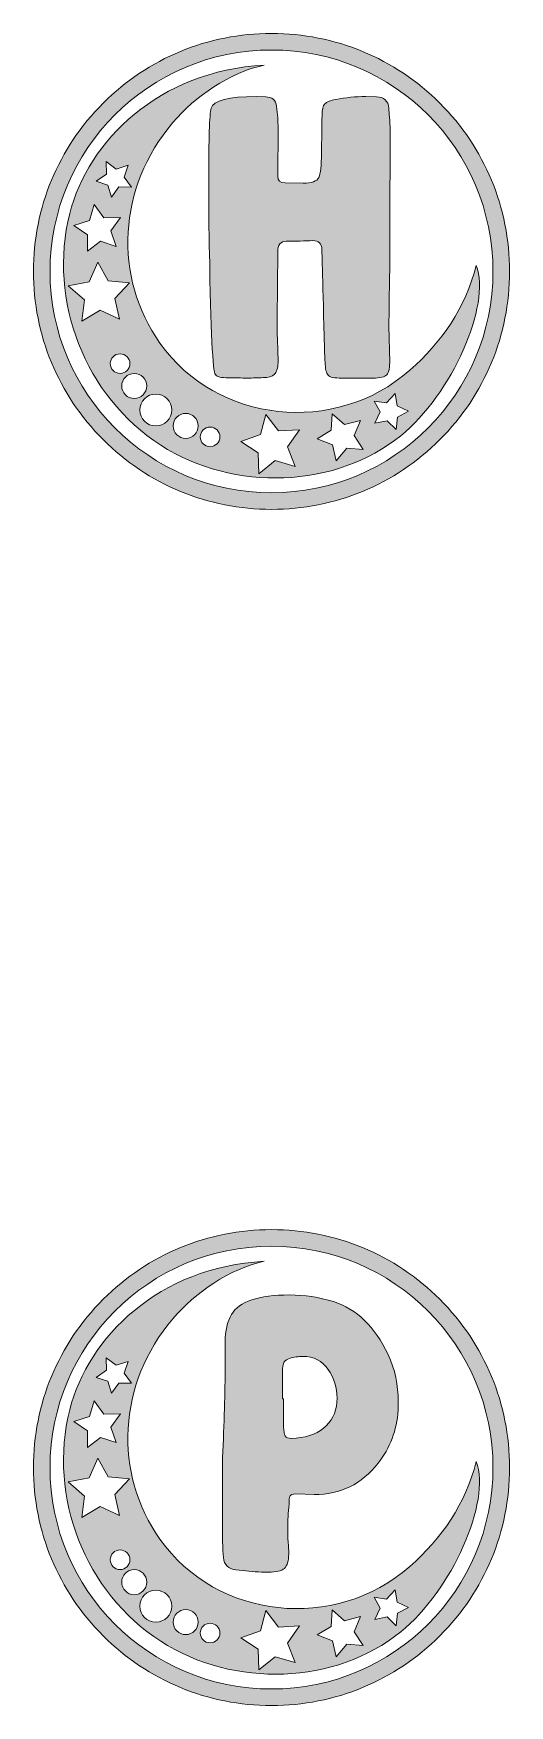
# Model space of a CAD drawing. Header units: inches. Extents: x 0.5 to 37.5, y -17.5 to -0.5.
# Drawn here: x 35.51 to 37.49, y -7.49 to -0.51 of the extents above; entities that cross this region are included whole.
import ezdxf

# ---------------------------------------------------------------- set-up
doc = ezdxf.new("R2010")
doc.units = ezdxf.units.IN
doc.header["$MEASUREMENT"] = 0
doc.layers.add('Layer 1', color=7, linetype='Continuous')

# ---------------------------------------------------------------- blocks, each defined once
blk = doc.blocks.new('block 23')
at = {"layer": 'Layer 1', "true_color": 0xdaaa6d}
h = blk.add_hatch(color=43, dxfattribs=at)
h.dxf.hatch_style = 2
edge = h.paths.add_edge_path()
edge.add_spline(control_points=[(37.2033, -5.7966), (37.0155, -5.6088), (36.7657, -5.5053), (36.5, -5.5053), (36.2343, -5.5053), (35.9845, -5.6088), (35.7966, -5.7966), (35.6088, -5.9845), (35.5053, -6.2343), (35.5053, -6.5), (35.5053, -6.7657), (35.6088, -7.0155), (35.7966, -7.2033), (35.9845, -7.3912), (36.2343, -7.4947), (36.5, -7.4947), (36.7657, -7.4947), (37.0155, -7.3912), (37.2033, -7.2033), (37.3912, -7.0155), (37.4947, -6.7657), (37.4947, -6.5), (37.4947, -6.2343), (37.3912, -5.9845), (37.2033, -5.7966)], knot_values=[0, 0, 0, 0, 1, 1, 1, 2, 2, 2, 3, 3, 3, 4, 4, 4, 5, 5, 5, 6, 6, 6, 7, 7, 7, 8, 8, 8, 8], degree=3, periodic=1)
edge = h.paths.add_edge_path()
edge.add_spline(control_points=[(36.5, -7.4254), (35.9889, -7.4254), (35.5746, -7.0111), (35.5746, -6.5), (35.5746, -5.9889), (35.9889, -5.5746), (36.5, -5.5746), (37.0111, -5.5746), (37.4254, -5.9889), (37.4254, -6.5), (37.4254, -7.0111), (37.0111, -7.4254), (36.5, -7.4254)], knot_values=[0, 0, 0, 0, 1, 1, 1, 2, 2, 2, 3, 3, 3, 4, 4, 4, 4], degree=3, periodic=1)
h = blk.add_hatch(color=43, dxfattribs=at)
h.dxf.hatch_style = 2
edge = h.paths.add_edge_path()
edge.add_spline(control_points=[(37.3557, -6.4749), (37.3103, -6.6525), (37.2129, -6.7943), (37.0777, -6.9133), (36.7665, -7.1872), (36.2717, -7.136), (36.034, -6.7998), (35.8381, -6.5227), (35.8574, -6.1491), (36.0875, -5.878), (36.1803, -5.7687), (36.3257, -5.6687), (36.4691, -5.6378), (36.0299, -5.6613), (35.7339, -5.9545), (35.6569, -6.2583), (35.5648, -6.6213), (35.7211, -7.0226), (36.037, -7.2261), (36.3434, -7.4233), (36.7691, -7.4066), (37.0403, -7.1867), (37.2528, -7.0144), (37.4189, -6.6419), (37.3557, -6.4749)], knot_values=[0, 0, 0, 0, 1, 1, 1, 2, 2, 2, 3, 3, 3, 4, 4, 4, 5, 5, 5, 6, 6, 6, 7, 7, 7, 8, 8, 8, 8], degree=3, periodic=1)
h.paths.add_polyline_path([(35.8097, -6.0408), (35.8514, -6.0725), (35.9011, -6.0561), (35.8839, -6.1055), (35.9148, -6.1477), (35.8625, -6.1466), (35.8319, -6.1891), (35.8168, -6.139), (35.7669, -6.123), (35.8099, -6.0931)])
h.paths.add_polyline_path([(35.7399, -6.2867), (35.7596, -6.2207), (35.8, -6.2765), (35.8689, -6.2748), (35.8283, -6.3305), (35.8511, -6.3955), (35.7856, -6.374), (35.7309, -6.4158), (35.731, -6.347), (35.6744, -6.3078)])
h.paths.add_polyline_path([(35.7073, -6.7082), (35.718, -6.6194), (35.6509, -6.5602), (35.7387, -6.543), (35.7742, -6.4609), (35.8177, -6.5391), (35.9067, -6.5475), (35.8459, -6.613), (35.8654, -6.7003), (35.7842, -6.6627)])
edge = h.paths.add_edge_path()
edge.add_spline(control_points=[(35.8263, -6.8854), (35.8263, -6.8628), (35.8447, -6.8444), (35.8673, -6.8444), (35.89, -6.8444), (35.9083, -6.8628), (35.9083, -6.8854), (35.9083, -6.9081), (35.89, -6.9264), (35.8673, -6.9264), (35.8447, -6.9264), (35.8263, -6.9081), (35.8263, -6.8854)], knot_values=[0, 0, 0, 0, 1, 1, 1, 2, 2, 2, 3, 3, 3, 4, 4, 4, 4], degree=3, periodic=1)
edge = h.paths.add_edge_path()
edge.add_spline(control_points=[(35.874, -6.9788), (35.874, -6.9499), (35.8974, -6.9264), (35.9263, -6.9264), (35.9553, -6.9264), (35.9787, -6.9499), (35.9787, -6.9788), (35.9787, -7.0077), (35.9553, -7.0312), (35.9263, -7.0312), (35.8974, -7.0312), (35.874, -7.0077), (35.874, -6.9788)], knot_values=[0, 0, 0, 0, 1, 1, 1, 2, 2, 2, 3, 3, 3, 4, 4, 4, 4], degree=3, periodic=1)
edge = h.paths.add_edge_path()
edge.add_spline(control_points=[(36.0165, -7.1459), (35.9797, -7.1459), (35.9499, -7.116), (35.9499, -7.0793), (35.9499, -7.0425), (35.9797, -7.0127), (36.0165, -7.0127), (36.0533, -7.0127), (36.0831, -7.0425), (36.0831, -7.0793), (36.0831, -7.116), (36.0533, -7.1459), (36.0165, -7.1459)], knot_values=[0, 0, 0, 0, 1, 1, 1, 2, 2, 2, 3, 3, 3, 4, 4, 4, 4], degree=3, periodic=1)
edge = h.paths.add_edge_path()
edge.add_spline(control_points=[(36.1416, -7.1982), (36.1126, -7.1982), (36.0892, -7.1748), (36.0892, -7.1459), (36.0892, -7.1169), (36.1126, -7.0935), (36.1416, -7.0935), (36.1705, -7.0935), (36.1939, -7.1169), (36.1939, -7.1459), (36.1939, -7.1748), (36.1705, -7.1982), (36.1416, -7.1982)], knot_values=[0, 0, 0, 0, 1, 1, 1, 2, 2, 2, 3, 3, 3, 4, 4, 4, 4], degree=3, periodic=1)
edge = h.paths.add_edge_path()
edge.add_spline(control_points=[(36.2436, -7.2326), (36.2209, -7.2326), (36.2026, -7.2142), (36.2026, -7.1916), (36.2026, -7.1689), (36.2209, -7.1506), (36.2436, -7.1506), (36.2662, -7.1506), (36.2846, -7.1689), (36.2846, -7.1916), (36.2846, -7.2142), (36.2662, -7.2326), (36.2436, -7.2326)], knot_values=[0, 0, 0, 0, 1, 1, 1, 2, 2, 2, 3, 3, 3, 4, 4, 4, 4], degree=3, periodic=1)
h.paths.add_polyline_path([(36.5989, -7.3153), (36.515, -7.2908), (36.4473, -7.346), (36.4447, -7.2587), (36.3713, -7.2114), (36.4535, -7.1819), (36.4758, -7.0975), (36.5292, -7.1666), (36.6164, -7.1617), (36.5673, -7.2339)])
h.paths.add_polyline_path([(36.8141, -7.2385), (36.7704, -7.2917), (36.7547, -7.2247), (36.6906, -7.1996), (36.7495, -7.1639), (36.7536, -7.0952), (36.8057, -7.1403), (36.8723, -7.1229), (36.8456, -7.1863), (36.8827, -7.2443)])
h.paths.add_polyline_path([(37.0265, -7.1089), (37.0203, -7.1608), (36.9828, -7.1243), (36.9315, -7.1344), (36.9547, -7.0875), (36.9292, -7.0417), (36.981, -7.0493), (37.0166, -7.0109), (37.0254, -7.0625), (37.0729, -7.0845)])
at = {"layer": 'Layer 1', "lineweight": 0}
for points in [[(35.8097, -6.0408), (35.8514, -6.0725), (35.9011, -6.0561), (35.8839, -6.1055), (35.9148, -6.1477), (35.8625, -6.1466), (35.8319, -6.1891), (35.8168, -6.139), (35.7669, -6.123), (35.8099, -6.0931), (35.8097, -6.0408)], [(35.7399, -6.2867), (35.7596, -6.2207), (35.8, -6.2765), (35.8689, -6.2748), (35.8283, -6.3305), (35.8511, -6.3955), (35.7856, -6.374), (35.7309, -6.4158), (35.731, -6.347), (35.6744, -6.3078), (35.7399, -6.2867)], [(35.7073, -6.7082), (35.718, -6.6194), (35.6509, -6.5602), (35.7387, -6.543), (35.7742, -6.4609), (35.8177, -6.5391), (35.9067, -6.5475), (35.8459, -6.613), (35.8654, -6.7003), (35.7842, -6.6627), (35.7073, -6.7082)], [(37.0265, -7.1089), (37.0203, -7.1608), (36.9828, -7.1243), (36.9315, -7.1344), (36.9547, -7.0875), (36.9292, -7.0417), (36.981, -7.0493), (37.0166, -7.0109), (37.0254, -7.0625), (37.0729, -7.0845), (37.0265, -7.1089)], [(36.5989, -7.3153), (36.515, -7.2908), (36.4473, -7.346), (36.4447, -7.2587), (36.3713, -7.2114), (36.4535, -7.1819), (36.4758, -7.0975), (36.5292, -7.1666), (36.6164, -7.1617), (36.5673, -7.2339), (36.5989, -7.3153)], [(36.8141, -7.2385), (36.7704, -7.2917), (36.7547, -7.2247), (36.6906, -7.1996), (36.7495, -7.1639), (36.7536, -7.0952), (36.8057, -7.1403), (36.8723, -7.1229), (36.8456, -7.1863), (36.8827, -7.2443), (36.8141, -7.2385)]]:
    blk.add_lwpolyline(points, dxfattribs=at)
for points, knots in [([(37.2033, -5.7966), (37.0155, -5.6088), (36.7657, -5.5053), (36.5, -5.5053), (36.2343, -5.5053), (35.9845, -5.6088), (35.7966, -5.7966), (35.6088, -5.9845), (35.5053, -6.2343), (35.5053, -6.5), (35.5053, -6.7657), (35.6088, -7.0155), (35.7966, -7.2033), (35.9845, -7.3912), (36.2343, -7.4947), (36.5, -7.4947), (36.7657, -7.4947), (37.0155, -7.3912), (37.2033, -7.2033), (37.3912, -7.0155), (37.4947, -6.7657), (37.4947, -6.5), (37.4947, -6.2343), (37.3912, -5.9845), (37.2033, -5.7966)], [0, 0, 0, 0, 1, 1, 1, 2, 2, 2, 3, 3, 3, 4, 4, 4, 5, 5, 5, 6, 6, 6, 7, 7, 7, 8, 8, 8, 8]), ([(36.5, -7.4254), (35.9889, -7.4254), (35.5746, -7.0111), (35.5746, -6.5), (35.5746, -5.9889), (35.9889, -5.5746), (36.5, -5.5746), (37.0111, -5.5746), (37.4254, -5.9889), (37.4254, -6.5), (37.4254, -7.0111), (37.0111, -7.4254), (36.5, -7.4254)], [0, 0, 0, 0, 1, 1, 1, 2, 2, 2, 3, 3, 3, 4, 4, 4, 4]), ([(37.3557, -6.4749), (37.3103, -6.6525), (37.2129, -6.7943), (37.0777, -6.9133), (36.7665, -7.1872), (36.2717, -7.136), (36.034, -6.7998), (35.8381, -6.5227), (35.8574, -6.1491), (36.0875, -5.878), (36.1803, -5.7687), (36.3257, -5.6687), (36.4691, -5.6378), (36.0299, -5.6613), (35.7339, -5.9545), (35.6569, -6.2583), (35.5648, -6.6213), (35.7211, -7.0226), (36.037, -7.2261), (36.3434, -7.4233), (36.7691, -7.4066), (37.0403, -7.1867), (37.2528, -7.0144), (37.4189, -6.6419), (37.3557, -6.4749)], [0, 0, 0, 0, 1, 1, 1, 2, 2, 2, 3, 3, 3, 4, 4, 4, 5, 5, 5, 6, 6, 6, 7, 7, 7, 8, 8, 8, 8]), ([(35.8263, -6.8854), (35.8263, -6.8628), (35.8447, -6.8444), (35.8673, -6.8444), (35.89, -6.8444), (35.9083, -6.8628), (35.9083, -6.8854), (35.9083, -6.9081), (35.89, -6.9264), (35.8673, -6.9264), (35.8447, -6.9264), (35.8263, -6.9081), (35.8263, -6.8854)], [0, 0, 0, 0, 1, 1, 1, 2, 2, 2, 3, 3, 3, 4, 4, 4, 4]), ([(35.874, -6.9788), (35.874, -6.9499), (35.8974, -6.9264), (35.9263, -6.9264), (35.9553, -6.9264), (35.9787, -6.9499), (35.9787, -6.9788), (35.9787, -7.0077), (35.9553, -7.0312), (35.9263, -7.0312), (35.8974, -7.0312), (35.874, -7.0077), (35.874, -6.9788)], [0, 0, 0, 0, 1, 1, 1, 2, 2, 2, 3, 3, 3, 4, 4, 4, 4]), ([(36.0165, -7.1459), (35.9797, -7.1459), (35.9499, -7.116), (35.9499, -7.0793), (35.9499, -7.0425), (35.9797, -7.0127), (36.0165, -7.0127), (36.0533, -7.0127), (36.0831, -7.0425), (36.0831, -7.0793), (36.0831, -7.116), (36.0533, -7.1459), (36.0165, -7.1459)], [0, 0, 0, 0, 1, 1, 1, 2, 2, 2, 3, 3, 3, 4, 4, 4, 4]), ([(36.1416, -7.1982), (36.1126, -7.1982), (36.0892, -7.1748), (36.0892, -7.1459), (36.0892, -7.1169), (36.1126, -7.0935), (36.1416, -7.0935), (36.1705, -7.0935), (36.1939, -7.1169), (36.1939, -7.1459), (36.1939, -7.1748), (36.1705, -7.1982), (36.1416, -7.1982)], [0, 0, 0, 0, 1, 1, 1, 2, 2, 2, 3, 3, 3, 4, 4, 4, 4]), ([(36.2436, -7.2326), (36.2209, -7.2326), (36.2026, -7.2142), (36.2026, -7.1916), (36.2026, -7.1689), (36.2209, -7.1506), (36.2436, -7.1506), (36.2662, -7.1506), (36.2846, -7.1689), (36.2846, -7.1916), (36.2846, -7.2142), (36.2662, -7.2326), (36.2436, -7.2326)], [0, 0, 0, 0, 1, 1, 1, 2, 2, 2, 3, 3, 3, 4, 4, 4, 4])]:
    blk.add_open_spline(points, degree=3, knots=knots, dxfattribs=at)
blk = doc.blocks.new('block 22')
at = {"layer": 'Layer 1', "true_color": 0xdaaa6d}
h = blk.add_hatch(color=43, dxfattribs=at)
h.dxf.hatch_style = 2
edge = h.paths.add_edge_path()
edge.add_spline(control_points=[(36.3793, -6.9302), (36.3793, -6.9302), (36.3513, -6.9274), (36.3513, -6.9274), (36.3194, -6.9237), (36.3021, -6.9064), (36.2993, -6.8755), (36.2993, -6.8755), (36.2965, -6.8474), (36.2965, -6.8474), (36.2955, -6.8296), (36.2951, -6.7003), (36.2951, -6.4596), (36.3025, -6.3135), (36.3063, -6.1852), (36.3063, -6.0747), (36.3063, -6.0747), (36.3063, -5.975), (36.3063, -5.975), (36.3063, -5.9282), (36.3152, -5.8898), (36.333, -5.8598), (36.3648, -5.8055), (36.4458, -5.7783), (36.576, -5.7783), (36.6378, -5.7783), (36.6987, -5.7877), (36.7586, -5.8064), (36.856, -5.8373), (36.9323, -5.9109), (36.9876, -6.027), (37.0157, -6.0897), (37.0298, -6.1553), (37.0298, -6.2236), (37.0298, -6.2236), (37.0298, -6.2602), (37.0298, -6.2602), (37.0232, -6.3445), (36.9951, -6.4184), (36.9455, -6.4821), (36.8771, -6.5692), (36.7881, -6.6128), (36.6786, -6.6128), (36.6786, -6.6128), (36.6013, -6.61), (36.6013, -6.61), (36.5882, -6.61), (36.5802, -6.6128), (36.5774, -6.6184), (36.5746, -6.624), (36.5732, -6.6357), (36.5732, -6.6535), (36.5695, -6.6872), (36.5676, -6.7209), (36.5676, -6.7546), (36.5676, -6.7818), (36.5685, -6.8043), (36.5704, -6.8221), (36.5704, -6.8221), (36.5718, -6.8614), (36.5718, -6.8614), (36.5718, -6.8904), (36.5659, -6.9103), (36.5542, -6.9211), (36.5425, -6.9319), (36.5198, -6.9373), (36.4861, -6.9373), (36.4496, -6.9373), (36.414, -6.9349), (36.3793, -6.9302)], knot_values=[0, 0, 0, 0, 1, 1, 1, 2, 2, 2, 3, 3, 3, 4, 4, 4, 5, 5, 5, 6, 6, 6, 7, 7, 7, 8, 8, 8, 9, 9, 9, 10, 10, 10, 11, 11, 11, 12, 12, 12, 13, 13, 13, 14, 14, 14, 15, 15, 15, 16, 16, 16, 17, 17, 17, 18, 18, 18, 19, 19, 19, 20, 20, 20, 21, 21, 21, 22, 22, 22, 23, 23, 23, 23], degree=3, periodic=1)
edge = h.paths.add_edge_path()
edge.add_spline(control_points=[(36.6027, -6.3768), (36.657, -6.3721), (36.6992, -6.3548), (36.7291, -6.3248), (36.7591, -6.2948), (36.7741, -6.2564), (36.7741, -6.2096), (36.7741, -6.1656), (36.7617, -6.1255), (36.7369, -6.0895), (36.712, -6.0534), (36.6767, -6.0354), (36.6308, -6.0354), (36.6121, -6.0354), (36.5933, -6.0382), (36.5746, -6.0438), (36.5559, -6.0494), (36.5465, -6.0635), (36.5465, -6.086), (36.5465, -6.086), (36.5465, -6.2124), (36.5465, -6.2124), (36.5465, -6.2124), (36.5507, -6.2124), (36.5507, -6.2124), (36.5507, -6.2124), (36.5507, -6.3304), (36.5507, -6.3304), (36.5507, -6.3482), (36.5528, -6.3606), (36.557, -6.3676), (36.5613, -6.3746), (36.5699, -6.3782), (36.583, -6.3782), (36.583, -6.3782), (36.6027, -6.3768), (36.6027, -6.3768)], knot_values=[0, 0, 0, 0, 1, 1, 1, 2, 2, 2, 3, 3, 3, 4, 4, 4, 5, 5, 5, 6, 6, 6, 7, 7, 7, 8, 8, 8, 9, 9, 9, 10, 10, 10, 11, 11, 11, 12, 12, 12, 12], degree=3, periodic=1)
at = {"layer": 'Layer 1', "lineweight": 0}
for points, knots in [([(36.3793, -6.9302), (36.3793, -6.9302), (36.3513, -6.9274), (36.3513, -6.9274), (36.3194, -6.9237), (36.3021, -6.9064), (36.2993, -6.8755), (36.2993, -6.8755), (36.2965, -6.8474), (36.2965, -6.8474), (36.2955, -6.8296), (36.2951, -6.7003), (36.2951, -6.4596), (36.3025, -6.3135), (36.3063, -6.1852), (36.3063, -6.0747), (36.3063, -6.0747), (36.3063, -5.975), (36.3063, -5.975), (36.3063, -5.9282), (36.3152, -5.8898), (36.333, -5.8598), (36.3648, -5.8055), (36.4458, -5.7783), (36.576, -5.7783), (36.6378, -5.7783), (36.6987, -5.7877), (36.7586, -5.8064), (36.856, -5.8373), (36.9323, -5.9109), (36.9876, -6.027), (37.0157, -6.0897), (37.0298, -6.1553), (37.0298, -6.2236), (37.0298, -6.2236), (37.0298, -6.2602), (37.0298, -6.2602), (37.0232, -6.3445), (36.9951, -6.4184), (36.9455, -6.4821), (36.8771, -6.5692), (36.7881, -6.6128), (36.6786, -6.6128), (36.6786, -6.6128), (36.6013, -6.61), (36.6013, -6.61), (36.5882, -6.61), (36.5802, -6.6128), (36.5774, -6.6184), (36.5746, -6.624), (36.5732, -6.6357), (36.5732, -6.6535), (36.5695, -6.6872), (36.5676, -6.7209), (36.5676, -6.7546), (36.5676, -6.7818), (36.5685, -6.8043), (36.5704, -6.8221), (36.5704, -6.8221), (36.5718, -6.8614), (36.5718, -6.8614), (36.5718, -6.8904), (36.5659, -6.9103), (36.5542, -6.9211), (36.5425, -6.9319), (36.5198, -6.9373), (36.4861, -6.9373), (36.4496, -6.9373), (36.414, -6.9349), (36.3793, -6.9302)], [0, 0, 0, 0, 1, 1, 1, 2, 2, 2, 3, 3, 3, 4, 4, 4, 5, 5, 5, 6, 6, 6, 7, 7, 7, 8, 8, 8, 9, 9, 9, 10, 10, 10, 11, 11, 11, 12, 12, 12, 13, 13, 13, 14, 14, 14, 15, 15, 15, 16, 16, 16, 17, 17, 17, 18, 18, 18, 19, 19, 19, 20, 20, 20, 21, 21, 21, 22, 22, 22, 23, 23, 23, 23]), ([(36.6027, -6.3768), (36.657, -6.3721), (36.6992, -6.3548), (36.7291, -6.3248), (36.7591, -6.2948), (36.7741, -6.2564), (36.7741, -6.2096), (36.7741, -6.1656), (36.7617, -6.1255), (36.7369, -6.0895), (36.712, -6.0534), (36.6767, -6.0354), (36.6308, -6.0354), (36.6121, -6.0354), (36.5933, -6.0382), (36.5746, -6.0438), (36.5559, -6.0494), (36.5465, -6.0635), (36.5465, -6.086), (36.5465, -6.086), (36.5465, -6.2124), (36.5465, -6.2124), (36.5465, -6.2124), (36.5507, -6.2124), (36.5507, -6.2124), (36.5507, -6.2124), (36.5507, -6.3304), (36.5507, -6.3304), (36.5507, -6.3482), (36.5528, -6.3606), (36.557, -6.3676), (36.5613, -6.3746), (36.5699, -6.3782), (36.583, -6.3782), (36.583, -6.3782), (36.6027, -6.3768), (36.6027, -6.3768)], [0, 0, 0, 0, 1, 1, 1, 2, 2, 2, 3, 3, 3, 4, 4, 4, 5, 5, 5, 6, 6, 6, 7, 7, 7, 8, 8, 8, 9, 9, 9, 10, 10, 10, 11, 11, 11, 12, 12, 12, 12])]:
    blk.add_open_spline(points, degree=3, knots=knots, dxfattribs=at)
at = {"layer": 'Layer 1'}
blk.add_blockref('block 23', (0, 0), dxfattribs=at)
blk = doc.blocks.new('block 39')
at = {"layer": 'Layer 1', "true_color": 0xdaaa6d}
h = blk.add_hatch(color=43, dxfattribs=at)
h.dxf.hatch_style = 2
edge = h.paths.add_edge_path()
edge.add_spline(control_points=[(37.2033, -0.7966), (37.0155, -0.6088), (36.7657, -0.5053), (36.5, -0.5053), (36.2343, -0.5053), (35.9845, -0.6088), (35.7966, -0.7966), (35.6088, -0.9845), (35.5053, -1.2343), (35.5053, -1.5), (35.5053, -1.7657), (35.6088, -2.0155), (35.7966, -2.2033), (35.9845, -2.3912), (36.2343, -2.4947), (36.5, -2.4947), (36.7657, -2.4947), (37.0155, -2.3912), (37.2033, -2.2033), (37.3912, -2.0155), (37.4947, -1.7657), (37.4947, -1.5), (37.4947, -1.2343), (37.3912, -0.9845), (37.2033, -0.7966)], knot_values=[0, 0, 0, 0, 1, 1, 1, 2, 2, 2, 3, 3, 3, 4, 4, 4, 5, 5, 5, 6, 6, 6, 7, 7, 7, 8, 8, 8, 8], degree=3, periodic=1)
edge = h.paths.add_edge_path()
edge.add_spline(control_points=[(36.5, -2.4254), (35.9889, -2.4254), (35.5746, -2.0111), (35.5746, -1.5), (35.5746, -0.9889), (35.9889, -0.5746), (36.5, -0.5746), (37.0111, -0.5746), (37.4254, -0.9889), (37.4254, -1.5), (37.4254, -2.0111), (37.0111, -2.4254), (36.5, -2.4254)], knot_values=[0, 0, 0, 0, 1, 1, 1, 2, 2, 2, 3, 3, 3, 4, 4, 4, 4], degree=3, periodic=1)
h = blk.add_hatch(color=43, dxfattribs=at)
h.dxf.hatch_style = 2
edge = h.paths.add_edge_path()
edge.add_spline(control_points=[(37.3557, -1.4749), (37.3103, -1.6525), (37.2129, -1.7943), (37.0777, -1.9133), (36.7665, -2.1872), (36.2717, -2.136), (36.034, -1.7998), (35.8381, -1.5227), (35.8574, -1.1491), (36.0875, -0.878), (36.1803, -0.7687), (36.3257, -0.6687), (36.4691, -0.6378), (36.0299, -0.6613), (35.7339, -0.9545), (35.6569, -1.2583), (35.5648, -1.6213), (35.7211, -2.0226), (36.037, -2.2261), (36.3434, -2.4233), (36.7691, -2.4066), (37.0403, -2.1867), (37.2528, -2.0144), (37.4189, -1.6419), (37.3557, -1.4749)], knot_values=[0, 0, 0, 0, 1, 1, 1, 2, 2, 2, 3, 3, 3, 4, 4, 4, 5, 5, 5, 6, 6, 6, 7, 7, 7, 8, 8, 8, 8], degree=3, periodic=1)
h.paths.add_polyline_path([(35.8097, -1.0408), (35.8514, -1.0725), (35.9011, -1.0561), (35.8839, -1.1055), (35.9148, -1.1477), (35.8625, -1.1466), (35.8319, -1.1891), (35.8168, -1.139), (35.7669, -1.123), (35.8099, -1.0931)])
h.paths.add_polyline_path([(35.7399, -1.2867), (35.7596, -1.2207), (35.8, -1.2765), (35.8689, -1.2748), (35.8283, -1.3305), (35.8511, -1.3955), (35.7856, -1.374), (35.7309, -1.4158), (35.731, -1.347), (35.6744, -1.3078)])
h.paths.add_polyline_path([(35.7073, -1.7082), (35.718, -1.6194), (35.6509, -1.5602), (35.7387, -1.543), (35.7742, -1.4609), (35.8177, -1.5391), (35.9067, -1.5475), (35.8459, -1.613), (35.8654, -1.7003), (35.7842, -1.6627)])
edge = h.paths.add_edge_path()
edge.add_spline(control_points=[(35.8263, -1.8854), (35.8263, -1.8628), (35.8447, -1.8444), (35.8673, -1.8444), (35.89, -1.8444), (35.9083, -1.8628), (35.9083, -1.8854), (35.9083, -1.9081), (35.89, -1.9264), (35.8673, -1.9264), (35.8447, -1.9264), (35.8263, -1.9081), (35.8263, -1.8854)], knot_values=[0, 0, 0, 0, 1, 1, 1, 2, 2, 2, 3, 3, 3, 4, 4, 4, 4], degree=3, periodic=1)
edge = h.paths.add_edge_path()
edge.add_spline(control_points=[(35.874, -1.9788), (35.874, -1.9499), (35.8974, -1.9264), (35.9263, -1.9264), (35.9553, -1.9264), (35.9787, -1.9499), (35.9787, -1.9788), (35.9787, -2.0077), (35.9553, -2.0312), (35.9263, -2.0312), (35.8974, -2.0312), (35.874, -2.0077), (35.874, -1.9788)], knot_values=[0, 0, 0, 0, 1, 1, 1, 2, 2, 2, 3, 3, 3, 4, 4, 4, 4], degree=3, periodic=1)
edge = h.paths.add_edge_path()
edge.add_spline(control_points=[(36.0165, -2.1459), (35.9797, -2.1459), (35.9499, -2.116), (35.9499, -2.0793), (35.9499, -2.0425), (35.9797, -2.0127), (36.0165, -2.0127), (36.0533, -2.0127), (36.0831, -2.0425), (36.0831, -2.0793), (36.0831, -2.116), (36.0533, -2.1459), (36.0165, -2.1459)], knot_values=[0, 0, 0, 0, 1, 1, 1, 2, 2, 2, 3, 3, 3, 4, 4, 4, 4], degree=3, periodic=1)
edge = h.paths.add_edge_path()
edge.add_spline(control_points=[(36.1416, -2.1982), (36.1126, -2.1982), (36.0892, -2.1748), (36.0892, -2.1459), (36.0892, -2.1169), (36.1126, -2.0935), (36.1416, -2.0935), (36.1705, -2.0935), (36.1939, -2.1169), (36.1939, -2.1459), (36.1939, -2.1748), (36.1705, -2.1982), (36.1416, -2.1982)], knot_values=[0, 0, 0, 0, 1, 1, 1, 2, 2, 2, 3, 3, 3, 4, 4, 4, 4], degree=3, periodic=1)
edge = h.paths.add_edge_path()
edge.add_spline(control_points=[(36.2436, -2.2326), (36.2209, -2.2326), (36.2026, -2.2142), (36.2026, -2.1916), (36.2026, -2.1689), (36.2209, -2.1506), (36.2436, -2.1506), (36.2662, -2.1506), (36.2846, -2.1689), (36.2846, -2.1916), (36.2846, -2.2142), (36.2662, -2.2326), (36.2436, -2.2326)], knot_values=[0, 0, 0, 0, 1, 1, 1, 2, 2, 2, 3, 3, 3, 4, 4, 4, 4], degree=3, periodic=1)
h.paths.add_polyline_path([(36.5989, -2.3153), (36.515, -2.2908), (36.4473, -2.346), (36.4447, -2.2587), (36.3713, -2.2114), (36.4535, -2.1819), (36.4758, -2.0975), (36.5292, -2.1666), (36.6164, -2.1617), (36.5673, -2.2339)])
h.paths.add_polyline_path([(36.8141, -2.2385), (36.7704, -2.2917), (36.7547, -2.2247), (36.6906, -2.1996), (36.7495, -2.1639), (36.7536, -2.0952), (36.8057, -2.1403), (36.8723, -2.1229), (36.8456, -2.1863), (36.8827, -2.2443)])
h.paths.add_polyline_path([(37.0265, -2.1089), (37.0203, -2.1608), (36.9828, -2.1243), (36.9315, -2.1344), (36.9547, -2.0875), (36.9292, -2.0417), (36.981, -2.0493), (37.0166, -2.0109), (37.0254, -2.0625), (37.0729, -2.0845)])
at = {"layer": 'Layer 1', "lineweight": 0}
for points in [[(35.8097, -1.0408), (35.8514, -1.0725), (35.9011, -1.0561), (35.8839, -1.1055), (35.9148, -1.1477), (35.8625, -1.1466), (35.8319, -1.1891), (35.8168, -1.139), (35.7669, -1.123), (35.8099, -1.0931), (35.8097, -1.0408)], [(35.7399, -1.2867), (35.7596, -1.2207), (35.8, -1.2765), (35.8689, -1.2748), (35.8283, -1.3305), (35.8511, -1.3955), (35.7856, -1.374), (35.7309, -1.4158), (35.731, -1.347), (35.6744, -1.3078), (35.7399, -1.2867)], [(35.7073, -1.7082), (35.718, -1.6194), (35.6509, -1.5602), (35.7387, -1.543), (35.7742, -1.4609), (35.8177, -1.5391), (35.9067, -1.5475), (35.8459, -1.613), (35.8654, -1.7003), (35.7842, -1.6627), (35.7073, -1.7082)], [(37.0265, -2.1089), (37.0203, -2.1608), (36.9828, -2.1243), (36.9315, -2.1344), (36.9547, -2.0875), (36.9292, -2.0417), (36.981, -2.0493), (37.0166, -2.0109), (37.0254, -2.0625), (37.0729, -2.0845), (37.0265, -2.1089)], [(36.8141, -2.2385), (36.7704, -2.2917), (36.7547, -2.2247), (36.6906, -2.1996), (36.7495, -2.1639), (36.7536, -2.0952), (36.8057, -2.1403), (36.8723, -2.1229), (36.8456, -2.1863), (36.8827, -2.2443), (36.8141, -2.2385)], [(36.5989, -2.3153), (36.515, -2.2908), (36.4473, -2.346), (36.4447, -2.2587), (36.3713, -2.2114), (36.4535, -2.1819), (36.4758, -2.0975), (36.5292, -2.1666), (36.6164, -2.1617), (36.5673, -2.2339), (36.5989, -2.3153)]]:
    blk.add_lwpolyline(points, dxfattribs=at)
for points, knots in [([(37.2033, -0.7966), (37.0155, -0.6088), (36.7657, -0.5053), (36.5, -0.5053), (36.2343, -0.5053), (35.9845, -0.6088), (35.7966, -0.7966), (35.6088, -0.9845), (35.5053, -1.2343), (35.5053, -1.5), (35.5053, -1.7657), (35.6088, -2.0155), (35.7966, -2.2033), (35.9845, -2.3912), (36.2343, -2.4947), (36.5, -2.4947), (36.7657, -2.4947), (37.0155, -2.3912), (37.2033, -2.2033), (37.3912, -2.0155), (37.4947, -1.7657), (37.4947, -1.5), (37.4947, -1.2343), (37.3912, -0.9845), (37.2033, -0.7966)], [0, 0, 0, 0, 1, 1, 1, 2, 2, 2, 3, 3, 3, 4, 4, 4, 5, 5, 5, 6, 6, 6, 7, 7, 7, 8, 8, 8, 8]), ([(36.5, -2.4254), (35.9889, -2.4254), (35.5746, -2.0111), (35.5746, -1.5), (35.5746, -0.9889), (35.9889, -0.5746), (36.5, -0.5746), (37.0111, -0.5746), (37.4254, -0.9889), (37.4254, -1.5), (37.4254, -2.0111), (37.0111, -2.4254), (36.5, -2.4254)], [0, 0, 0, 0, 1, 1, 1, 2, 2, 2, 3, 3, 3, 4, 4, 4, 4]), ([(37.3557, -1.4749), (37.3103, -1.6525), (37.2129, -1.7943), (37.0777, -1.9133), (36.7665, -2.1872), (36.2717, -2.136), (36.034, -1.7998), (35.8381, -1.5227), (35.8574, -1.1491), (36.0875, -0.878), (36.1803, -0.7687), (36.3257, -0.6687), (36.4691, -0.6378), (36.0299, -0.6613), (35.7339, -0.9545), (35.6569, -1.2583), (35.5648, -1.6213), (35.7211, -2.0226), (36.037, -2.2261), (36.3434, -2.4233), (36.7691, -2.4066), (37.0403, -2.1867), (37.2528, -2.0144), (37.4189, -1.6419), (37.3557, -1.4749)], [0, 0, 0, 0, 1, 1, 1, 2, 2, 2, 3, 3, 3, 4, 4, 4, 5, 5, 5, 6, 6, 6, 7, 7, 7, 8, 8, 8, 8]), ([(35.8263, -1.8854), (35.8263, -1.8628), (35.8447, -1.8444), (35.8673, -1.8444), (35.89, -1.8444), (35.9083, -1.8628), (35.9083, -1.8854), (35.9083, -1.9081), (35.89, -1.9264), (35.8673, -1.9264), (35.8447, -1.9264), (35.8263, -1.9081), (35.8263, -1.8854)], [0, 0, 0, 0, 1, 1, 1, 2, 2, 2, 3, 3, 3, 4, 4, 4, 4]), ([(35.874, -1.9788), (35.874, -1.9499), (35.8974, -1.9264), (35.9263, -1.9264), (35.9553, -1.9264), (35.9787, -1.9499), (35.9787, -1.9788), (35.9787, -2.0077), (35.9553, -2.0312), (35.9263, -2.0312), (35.8974, -2.0312), (35.874, -2.0077), (35.874, -1.9788)], [0, 0, 0, 0, 1, 1, 1, 2, 2, 2, 3, 3, 3, 4, 4, 4, 4]), ([(36.0165, -2.1459), (35.9797, -2.1459), (35.9499, -2.116), (35.9499, -2.0793), (35.9499, -2.0425), (35.9797, -2.0127), (36.0165, -2.0127), (36.0533, -2.0127), (36.0831, -2.0425), (36.0831, -2.0793), (36.0831, -2.116), (36.0533, -2.1459), (36.0165, -2.1459)], [0, 0, 0, 0, 1, 1, 1, 2, 2, 2, 3, 3, 3, 4, 4, 4, 4]), ([(36.1416, -2.1982), (36.1126, -2.1982), (36.0892, -2.1748), (36.0892, -2.1459), (36.0892, -2.1169), (36.1126, -2.0935), (36.1416, -2.0935), (36.1705, -2.0935), (36.1939, -2.1169), (36.1939, -2.1459), (36.1939, -2.1748), (36.1705, -2.1982), (36.1416, -2.1982)], [0, 0, 0, 0, 1, 1, 1, 2, 2, 2, 3, 3, 3, 4, 4, 4, 4]), ([(36.2436, -2.2326), (36.2209, -2.2326), (36.2026, -2.2142), (36.2026, -2.1916), (36.2026, -2.1689), (36.2209, -2.1506), (36.2436, -2.1506), (36.2662, -2.1506), (36.2846, -2.1689), (36.2846, -2.1916), (36.2846, -2.2142), (36.2662, -2.2326), (36.2436, -2.2326)], [0, 0, 0, 0, 1, 1, 1, 2, 2, 2, 3, 3, 3, 4, 4, 4, 4])]:
    blk.add_open_spline(points, degree=3, knots=knots, dxfattribs=at)
blk = doc.blocks.new('block 38')
at = {"layer": 'Layer 1', "true_color": 0xdaaa6d}
h = blk.add_hatch(color=43, dxfattribs=at)
h.dxf.hatch_style = 2
edge = h.paths.add_edge_path()
edge.add_spline(control_points=[(36.7937, -1.9463), (36.7633, -1.9463), (36.7442, -1.9421), (36.7363, -1.9338), (36.7285, -1.9255), (36.7246, -1.9071), (36.7246, -1.8786), (36.7246, -1.8786), (36.7231, -1.8727), (36.7231, -1.8727), (36.7152, -1.5883), (36.7111, -1.4336), (36.7106, -1.4085), (36.7101, -1.3835), (36.6976, -1.371), (36.6731, -1.371), (36.6378, -1.373), (36.602, -1.374), (36.5657, -1.374), (36.5657, -1.374), (36.5613, -1.374), (36.5613, -1.374), (36.5377, -1.374), (36.5259, -1.3892), (36.5259, -1.4196), (36.5259, -1.4196), (36.523, -1.6977), (36.523, -1.6977), (36.523, -1.7291), (36.5237, -1.7597), (36.5252, -1.7896), (36.5267, -1.8195), (36.5274, -1.8502), (36.5274, -1.8816), (36.5264, -1.9051), (36.5213, -1.9213), (36.512, -1.9301), (36.5026, -1.9389), (36.487, -1.9436), (36.4649, -1.9441), (36.4428, -1.9446), (36.4215, -1.9453), (36.4009, -1.9463), (36.3734, -1.9453), (36.3459, -1.9448), (36.3185, -1.9448), (36.291, -1.9448), (36.2734, -1.9404), (36.2655, -1.9316), (36.2547, -1.9208), (36.2464, -1.7497), (36.2405, -1.4181), (36.2385, -1.3426), (36.2376, -1.243), (36.2376, -1.1194), (36.2376, -0.9449), (36.241, -0.8443), (36.2479, -0.8178), (36.2567, -0.7855), (36.32, -0.7693), (36.4377, -0.7693), (36.4377, -0.7693), (36.4759, -0.7708), (36.4759, -0.7708), (36.5024, -0.7708), (36.5176, -0.784), (36.5215, -0.8105), (36.5254, -0.8419), (36.5274, -0.8723), (36.5274, -0.9017), (36.5274, -0.9017), (36.5259, -1.1018), (36.5259, -1.1018), (36.5259, -1.1204), (36.5362, -1.1297), (36.5569, -1.1297), (36.5569, -1.1297), (36.6319, -1.1312), (36.6319, -1.1312), (36.6682, -1.1312), (36.69, -1.1234), (36.6974, -1.1077), (36.7047, -1.092), (36.7086, -1.0579), (36.7091, -1.0054), (36.7096, -0.953), (36.7103, -0.9002), (36.7113, -0.8473), (36.7113, -0.8237), (36.7152, -0.8078), (36.7231, -0.7994), (36.7309, -0.7911), (36.7461, -0.785), (36.7687, -0.7811), (36.8099, -0.7732), (36.8516, -0.7693), (36.8938, -0.7693), (36.8938, -0.7693), (36.9394, -0.7708), (36.9394, -0.7708), (36.9698, -0.7708), (36.9869, -0.7865), (36.9909, -0.8178), (36.9909, -0.8178), (36.9923, -0.8443), (36.9923, -0.8443), (36.9943, -0.861), (36.9953, -0.8782), (36.9953, -0.8958), (36.9953, -1.2715), (36.9945, -1.489), (36.9931, -1.5483), (36.9916, -1.6077), (36.9909, -1.6673), (36.9909, -1.7271), (36.9909, -1.7271), (36.9938, -1.8801), (36.9938, -1.8801), (36.9938, -1.9095), (36.9884, -1.9279), (36.9776, -1.9353), (36.9668, -1.9426), (36.9453, -1.9463), (36.9129, -1.9463), (36.9129, -1.9463), (36.7937, -1.9463), (36.7937, -1.9463)], knot_values=[0, 0, 0, 0, 1, 1, 1, 2, 2, 2, 3, 3, 3, 4, 4, 4, 5, 5, 5, 6, 6, 6, 7, 7, 7, 8, 8, 8, 9, 9, 9, 10, 10, 10, 11, 11, 11, 12, 12, 12, 13, 13, 13, 14, 14, 14, 15, 15, 15, 16, 16, 16, 17, 17, 17, 18, 18, 18, 19, 19, 19, 20, 20, 20, 21, 21, 21, 22, 22, 22, 23, 23, 23, 24, 24, 24, 25, 25, 25, 26, 26, 26, 27, 27, 27, 28, 28, 28, 29, 29, 29, 30, 30, 30, 31, 31, 31, 32, 32, 32, 33, 33, 33, 34, 34, 34, 35, 35, 35, 36, 36, 36, 37, 37, 37, 38, 38, 38, 39, 39, 39, 40, 40, 40, 41, 41, 41, 42, 42, 42, 42], degree=3, periodic=1)
at = {"layer": 'Layer 1', "lineweight": 0}
blk.add_open_spline([(36.7937, -1.9463), (36.7633, -1.9463), (36.7442, -1.9421), (36.7363, -1.9338), (36.7285, -1.9255), (36.7246, -1.9071), (36.7246, -1.8786), (36.7246, -1.8786), (36.7231, -1.8727), (36.7231, -1.8727), (36.7152, -1.5883), (36.7111, -1.4336), (36.7106, -1.4085), (36.7101, -1.3835), (36.6976, -1.371), (36.6731, -1.371), (36.6378, -1.373), (36.602, -1.374), (36.5657, -1.374), (36.5657, -1.374), (36.5613, -1.374), (36.5613, -1.374), (36.5377, -1.374), (36.5259, -1.3892), (36.5259, -1.4196), (36.5259, -1.4196), (36.523, -1.6977), (36.523, -1.6977), (36.523, -1.7291), (36.5237, -1.7597), (36.5252, -1.7896), (36.5267, -1.8195), (36.5274, -1.8502), (36.5274, -1.8816), (36.5264, -1.9051), (36.5213, -1.9213), (36.512, -1.9301), (36.5026, -1.9389), (36.487, -1.9436), (36.4649, -1.9441), (36.4428, -1.9446), (36.4215, -1.9453), (36.4009, -1.9463), (36.3734, -1.9453), (36.3459, -1.9448), (36.3185, -1.9448), (36.291, -1.9448), (36.2734, -1.9404), (36.2655, -1.9316), (36.2547, -1.9208), (36.2464, -1.7497), (36.2405, -1.4181), (36.2385, -1.3426), (36.2376, -1.243), (36.2376, -1.1194), (36.2376, -0.9449), (36.241, -0.8443), (36.2479, -0.8178), (36.2567, -0.7855), (36.32, -0.7693), (36.4377, -0.7693), (36.4377, -0.7693), (36.4759, -0.7708), (36.4759, -0.7708), (36.5024, -0.7708), (36.5176, -0.784), (36.5215, -0.8105), (36.5254, -0.8419), (36.5274, -0.8723), (36.5274, -0.9017), (36.5274, -0.9017), (36.5259, -1.1018), (36.5259, -1.1018), (36.5259, -1.1204), (36.5362, -1.1297), (36.5569, -1.1297), (36.5569, -1.1297), (36.6319, -1.1312), (36.6319, -1.1312), (36.6682, -1.1312), (36.69, -1.1234), (36.6974, -1.1077), (36.7047, -1.092), (36.7086, -1.0579), (36.7091, -1.0054), (36.7096, -0.953), (36.7103, -0.9002), (36.7113, -0.8473), (36.7113, -0.8237), (36.7152, -0.8078), (36.7231, -0.7994), (36.7309, -0.7911), (36.7461, -0.785), (36.7687, -0.7811), (36.8099, -0.7732), (36.8516, -0.7693), (36.8938, -0.7693), (36.8938, -0.7693), (36.9394, -0.7708), (36.9394, -0.7708), (36.9698, -0.7708), (36.9869, -0.7865), (36.9909, -0.8178), (36.9909, -0.8178), (36.9923, -0.8443), (36.9923, -0.8443), (36.9943, -0.861), (36.9953, -0.8782), (36.9953, -0.8958), (36.9953, -1.2715), (36.9945, -1.489), (36.9931, -1.5483), (36.9916, -1.6077), (36.9909, -1.6673), (36.9909, -1.7271), (36.9909, -1.7271), (36.9938, -1.8801), (36.9938, -1.8801), (36.9938, -1.9095), (36.9884, -1.9279), (36.9776, -1.9353), (36.9668, -1.9426), (36.9453, -1.9463), (36.9129, -1.9463), (36.9129, -1.9463), (36.7937, -1.9463), (36.7937, -1.9463)], degree=3, knots=[0, 0, 0, 0, 1, 1, 1, 2, 2, 2, 3, 3, 3, 4, 4, 4, 5, 5, 5, 6, 6, 6, 7, 7, 7, 8, 8, 8, 9, 9, 9, 10, 10, 10, 11, 11, 11, 12, 12, 12, 13, 13, 13, 14, 14, 14, 15, 15, 15, 16, 16, 16, 17, 17, 17, 18, 18, 18, 19, 19, 19, 20, 20, 20, 21, 21, 21, 22, 22, 22, 23, 23, 23, 24, 24, 24, 25, 25, 25, 26, 26, 26, 27, 27, 27, 28, 28, 28, 29, 29, 29, 30, 30, 30, 31, 31, 31, 32, 32, 32, 33, 33, 33, 34, 34, 34, 35, 35, 35, 36, 36, 36, 37, 37, 37, 38, 38, 38, 39, 39, 39, 40, 40, 40, 41, 41, 41, 42, 42, 42, 42], dxfattribs=at)
at = {"layer": 'Layer 1'}
blk.add_blockref('block 39', (0, 0), dxfattribs=at)

msp = doc.modelspace()

# ---------------------------------------------------------------- block references
at = {"layer": 'Layer 1'}
for name in ['block 38', 'block 22']:
    msp.add_blockref(name, (0, 0), dxfattribs=at)

doc.saveas('drawing.dxf')
